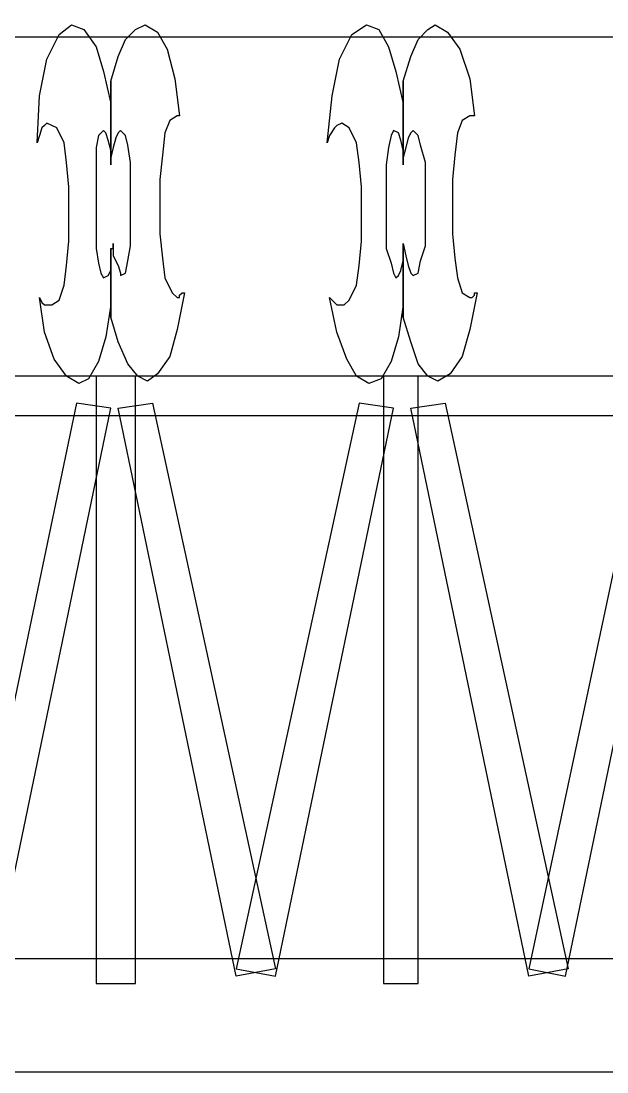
# Model space of a CAD drawing. Header units: centimetres. Extents: x -51 to 47, y -44 to 100.
# Drawn here: x -0.28 to 21.63, y -43.66 to -4.36 of the extents above; entities that cross this region are included whole.
import ezdxf

# ---------------------------------------------------------------- set-up
doc = ezdxf.new("R2010")
doc.units = ezdxf.units.CM
doc.header["$MEASUREMENT"] = 0
doc.layers.add('layer 1', color=7, linetype='Continuous')

msp = doc.modelspace()

# ---------------------------------------------------------------- linework, layer by layer
at = {"layer": 'layer 1', "color": 108}
for points, knots in [([(-47.12704, -3.48462), (-47.12704, -3.48462), (43.43281, -3.48462), (43.43281, -3.48462), (43.43281, -3.48462), (43.43281, -3.48462), (43.43281, -4.95564), (43.43281, -4.95564), (43.43281, -4.95564), (43.43281, -4.95564), (-47.12704, -4.95564), (-47.12704, -4.95564), (-47.12704, -4.95564), (-47.12704, -4.95564), (-47.12704, -3.48462), (-47.12704, -3.48462)], [0, 0, 0, 0, 0.25, 0.25, 0.25, 0.25, 0.5, 0.5, 0.5, 0.5, 0.75, 0.75, 0.75, 0.75, 1, 1, 1, 1]), ([(3.07162, -6.61054), (3.07162, -6.61054), (3.07162, -6.79442), (3.07162, -6.79442), (3.07162, -6.79442), (3.07162, -6.79442), (3.07162, -6.9783), (3.07162, -6.9783), (3.07162, -6.9783), (3.07162, -6.9783), (3.07162, -7.25411), (3.07162, -7.25411), (3.07162, -7.25411), (3.07162, -7.25411), (3.07162, -7.43799), (3.07162, -7.43799), (3.07162, -7.43799), (3.07162, -7.43799), (2.7958, -6.24278), (2.7958, -6.24278), (2.7958, -6.24278), (2.7958, -6.24278), (2.51998, -5.3234), (2.51998, -5.3234), (2.51998, -5.3234), (2.51998, -5.3234), (2.06029, -4.67982), (2.06029, -4.67982), (2.06029, -4.67982), (2.06029, -4.67982), (1.60059, -4.49595), (1.60059, -4.49595), (1.60059, -4.49595), (1.60059, -4.49595), (1.60059, -4.49595), (1.60059, -4.49595), (1.60059, -4.49595), (1.60059, -4.49595), (1.1409, -4.8637), (1.1409, -4.8637), (1.1409, -4.8637), (1.1409, -4.8637), (0.6812, -5.78309), (0.6812, -5.78309), (0.6812, -5.78309), (0.6812, -5.78309), (0.40539, -7.16217), (0.40539, -7.16217), (0.40539, -7.16217), (0.40539, -7.16217), (0.31345, -8.90901), (0.31345, -8.90901), (0.31345, -8.90901), (0.31345, -8.90901), (0.40539, -8.6332), (0.40539, -8.6332), (0.40539, -8.6332), (0.40539, -8.6332), (0.49733, -8.35738), (0.49733, -8.35738), (0.49733, -8.35738), (0.49733, -8.35738), (0.58926, -8.26544), (0.58926, -8.26544), (0.58926, -8.26544), (0.58926, -8.26544), (0.6812, -8.1735), (0.6812, -8.1735), (0.6812, -8.1735), (0.6812, -8.1735), (0.6812, -8.1735), (0.6812, -8.1735), (0.6812, -8.1735), (0.6812, -8.1735), (1.04896, -8.35738), (1.04896, -8.35738), (1.04896, -8.35738), (1.04896, -8.35738), (1.32478, -8.90901), (1.32478, -8.90901), (1.32478, -8.90901), (1.32478, -8.90901), (1.41671, -9.64453), (1.41671, -9.64453), (1.41671, -9.64453), (1.41671, -9.64453), (1.50865, -10.56391), (1.50865, -10.56391), (1.50865, -10.56391), (1.50865, -10.56391), (1.50865, -12.58657), (1.50865, -12.58657), (1.50865, -12.58657), (1.50865, -12.58657), (1.41671, -13.50596), (1.41671, -13.50596), (1.41671, -13.50596), (1.41671, -13.50596), (1.32478, -14.24147), (1.32478, -14.24147), (1.32478, -14.24147), (1.32478, -14.24147), (1.1409, -14.79311), (1.1409, -14.79311), (1.1409, -14.79311), (1.1409, -14.79311), (0.86508, -14.97698), (0.86508, -14.97698), (0.86508, -14.97698), (0.86508, -14.97698), (0.86508, -14.97698), (0.86508, -14.97698), (0.86508, -14.97698), (0.86508, -14.97698), (0.6812, -14.97698), (0.6812, -14.97698), (0.6812, -14.97698), (0.6812, -14.97698), (0.58926, -14.97698), (0.58926, -14.97698), (0.58926, -14.97698), (0.58926, -14.97698), (0.49733, -14.88504), (0.49733, -14.88504), (0.49733, -14.88504), (0.49733, -14.88504), (0.40539, -14.70117), (0.40539, -14.70117), (0.40539, -14.70117), (0.40539, -14.70117), (0.58926, -15.98831), (0.58926, -15.98831), (0.58926, -15.98831), (0.58926, -15.98831), (0.95702, -16.99964), (0.95702, -16.99964), (0.95702, -16.99964), (0.95702, -16.99964), (1.41671, -17.64321), (1.41671, -17.64321), (1.41671, -17.64321), (1.41671, -17.64321), (1.87641, -17.91903), (1.87641, -17.91903), (1.87641, -17.91903), (1.87641, -17.91903), (1.87641, -17.91903), (1.87641, -17.91903), (1.87641, -17.91903), (1.87641, -17.91903), (2.24417, -17.73515), (2.24417, -17.73515), (2.24417, -17.73515), (2.24417, -17.73515), (2.61192, -17.09158), (2.61192, -17.09158), (2.61192, -17.09158), (2.61192, -17.09158), (2.88774, -16.17219), (2.88774, -16.17219), (2.88774, -16.17219), (2.88774, -16.17219), (3.07162, -14.97698), (3.07162, -14.97698), (3.07162, -14.97698), (3.07162, -14.97698), (3.07162, -15.06892), (3.07162, -15.06892), (3.07162, -15.06892), (3.07162, -15.06892), (3.07162, -15.16086), (3.07162, -15.16086), (3.07162, -15.16086), (3.07162, -15.16086), (3.07162, -15.34474), (3.07162, -15.34474), (3.07162, -15.34474), (3.07162, -15.34474), (3.07162, -15.43668), (3.07162, -15.43668), (3.07162, -15.43668), (3.07162, -15.43668), (3.07162, -12.86239), (3.07162, -12.86239), (3.07162, -12.86239), (3.07162, -12.86239), (3.07162, -13.32208), (3.07162, -13.32208), (3.07162, -13.32208), (3.07162, -13.32208), (3.07162, -13.68984), (3.07162, -13.68984), (3.07162, -13.68984), (3.07162, -13.68984), (2.97968, -13.87372), (2.97968, -13.87372), (2.97968, -13.87372), (2.97968, -13.87372), (2.7958, -13.96566), (2.7958, -13.96566), (2.7958, -13.96566), (2.7958, -13.96566), (2.7958, -13.96566), (2.7958, -13.96566), (2.7958, -13.96566), (2.7958, -13.96566), (2.70386, -13.78178), (2.70386, -13.78178), (2.70386, -13.78178), (2.70386, -13.78178), (2.61192, -13.41402), (2.61192, -13.41402), (2.61192, -13.41402), (2.61192, -13.41402), (2.51998, -12.86239), (2.51998, -12.86239), (2.51998, -12.86239), (2.51998, -12.86239), (2.51998, -12.12688), (2.51998, -12.12688), (2.51998, -12.12688), (2.51998, -12.12688), (2.51998, -10.47198), (2.51998, -10.47198), (2.51998, -10.47198), (2.51998, -10.47198), (2.51998, -9.73646), (2.51998, -9.73646), (2.51998, -9.73646), (2.51998, -9.73646), (2.51998, -9.09289), (2.51998, -9.09289), (2.51998, -9.09289), (2.51998, -9.09289), (2.61192, -8.6332), (2.61192, -8.6332), (2.61192, -8.6332), (2.61192, -8.6332), (2.7958, -8.44932), (2.7958, -8.44932), (2.7958, -8.44932), (2.7958, -8.44932), (2.7958, -8.44932), (2.7958, -8.44932), (2.7958, -8.44932), (2.7958, -8.44932), (2.88774, -8.54126), (2.88774, -8.54126), (2.88774, -8.54126), (2.88774, -8.54126), (2.97968, -8.81708), (2.97968, -8.81708), (2.97968, -8.81708), (2.97968, -8.81708), (3.07162, -9.18483), (3.07162, -9.18483), (3.07162, -9.18483), (3.07162, -9.18483), (3.07162, -9.73646), (3.07162, -9.73646), (3.07162, -9.73646), (3.07162, -9.73646), (3.07162, -9.73646), (3.07162, -9.73646), (3.07162, -9.73646), (3.07162, -9.73646), (3.07162, -9.64453), (3.07162, -9.64453), (3.07162, -9.64453), (3.07162, -9.64453), (3.07162, -9.55259), (3.07162, -9.55259), (3.07162, -9.55259), (3.07162, -9.55259), (3.07162, -9.46065), (3.07162, -9.46065), (3.07162, -9.46065), (3.07162, -9.46065), (3.07162, -6.61054), (3.07162, -6.61054)], [0, 0, 0, 0, 0.01428571, 0.01428571, 0.01428571, 0.01428571, 0.02857143, 0.02857143, 0.02857143, 0.02857143, 0.04285714, 0.04285714, 0.04285714, 0.04285714, 0.05714286, 0.05714286, 0.05714286, 0.05714286, 0.07142857, 0.07142857, 0.07142857, 0.07142857, 0.08571429, 0.08571429, 0.08571429, 0.08571429, 0.1, 0.1, 0.1, 0.1, 0.11428571, 0.11428571, 0.11428571, 0.11428571, 0.12857143, 0.12857143, 0.12857143, 0.12857143, 0.14285714, 0.14285714, 0.14285714, 0.14285714, 0.15714286, 0.15714286, 0.15714286, 0.15714286, 0.17142857, 0.17142857, 0.17142857, 0.17142857, 0.18571429, 0.18571429, 0.18571429, 0.18571429, 0.2, 0.2, 0.2, 0.2, 0.21428571, 0.21428571, 0.21428571, 0.21428571, 0.22857143, 0.22857143, 0.22857143, 0.22857143, 0.24285714, 0.24285714, 0.24285714, 0.24285714, 0.25714286, 0.25714286, 0.25714286, 0.25714286, 0.27142857, 0.27142857, 0.27142857, 0.27142857, 0.28571429, 0.28571429, 0.28571429, 0.28571429, 0.3, 0.3, 0.3, 0.3, 0.31428571, 0.31428571, 0.31428571, 0.31428571, 0.32857143, 0.32857143, 0.32857143, 0.32857143, 0.34285714, 0.34285714, 0.34285714, 0.34285714, 0.35714286, 0.35714286, 0.35714286, 0.35714286, 0.37142857, 0.37142857, 0.37142857, 0.37142857, 0.38571429, 0.38571429, 0.38571429, 0.38571429, 0.4, 0.4, 0.4, 0.4, 0.41428571, 0.41428571, 0.41428571, 0.41428571, 0.42857143, 0.42857143, 0.42857143, 0.42857143, 0.44285714, 0.44285714, 0.44285714, 0.44285714, 0.45714286, 0.45714286, 0.45714286, 0.45714286, 0.47142857, 0.47142857, 0.47142857, 0.47142857, 0.48571429, 0.48571429, 0.48571429, 0.48571429, 0.5, 0.5, 0.5, 0.5, 0.51428571, 0.51428571, 0.51428571, 0.51428571, 0.52857143, 0.52857143, 0.52857143, 0.52857143, 0.54285714, 0.54285714, 0.54285714, 0.54285714, 0.55714286, 0.55714286, 0.55714286, 0.55714286, 0.57142857, 0.57142857, 0.57142857, 0.57142857, 0.58571429, 0.58571429, 0.58571429, 0.58571429, 0.6, 0.6, 0.6, 0.6, 0.61428571, 0.61428571, 0.61428571, 0.61428571, 0.62857143, 0.62857143, 0.62857143, 0.62857143, 0.64285714, 0.64285714, 0.64285714, 0.64285714, 0.65714286, 0.65714286, 0.65714286, 0.65714286, 0.67142857, 0.67142857, 0.67142857, 0.67142857, 0.68571429, 0.68571429, 0.68571429, 0.68571429, 0.7, 0.7, 0.7, 0.7, 0.71428571, 0.71428571, 0.71428571, 0.71428571, 0.72857143, 0.72857143, 0.72857143, 0.72857143, 0.74285714, 0.74285714, 0.74285714, 0.74285714, 0.75714286, 0.75714286, 0.75714286, 0.75714286, 0.77142857, 0.77142857, 0.77142857, 0.77142857, 0.78571429, 0.78571429, 0.78571429, 0.78571429, 0.8, 0.8, 0.8, 0.8, 0.81428571, 0.81428571, 0.81428571, 0.81428571, 0.82857143, 0.82857143, 0.82857143, 0.82857143, 0.84285714, 0.84285714, 0.84285714, 0.84285714, 0.85714286, 0.85714286, 0.85714286, 0.85714286, 0.87142857, 0.87142857, 0.87142857, 0.87142857, 0.88571429, 0.88571429, 0.88571429, 0.88571429, 0.9, 0.9, 0.9, 0.9, 0.91428571, 0.91428571, 0.91428571, 0.91428571, 0.92857143, 0.92857143, 0.92857143, 0.92857143, 0.94285714, 0.94285714, 0.94285714, 0.94285714, 0.95714286, 0.95714286, 0.95714286, 0.95714286, 0.97142857, 0.97142857, 0.97142857, 0.97142857, 0.98571429, 0.98571429, 0.98571429, 0.98571429, 1, 1, 1, 1]), ([(5.64591, -7.89769), (5.64591, -7.89769), (5.46203, -6.5186), (5.46203, -6.5186), (5.46203, -6.5186), (5.46203, -6.5186), (5.18621, -5.41533), (5.18621, -5.41533), (5.18621, -5.41533), (5.18621, -5.41533), (4.81846, -4.77176), (4.81846, -4.77176), (4.81846, -4.77176), (4.81846, -4.77176), (4.35876, -4.49595), (4.35876, -4.49595), (4.35876, -4.49595), (4.35876, -4.49595), (4.35876, -4.49595), (4.35876, -4.49595), (4.35876, -4.49595), (4.35876, -4.49595), (3.991, -4.67982), (3.991, -4.67982), (3.991, -4.67982), (3.991, -4.67982), (3.62325, -5.04758), (3.62325, -5.04758), (3.62325, -5.04758), (3.62325, -5.04758), (3.34743, -5.69115), (3.34743, -5.69115), (3.34743, -5.69115), (3.34743, -5.69115), (3.07162, -6.61054), (3.07162, -6.61054), (3.07162, -6.61054), (3.07162, -6.61054), (3.07162, -9.46065), (3.07162, -9.46065), (3.07162, -9.46065), (3.07162, -9.46065), (3.16355, -9.09289), (3.16355, -9.09289), (3.16355, -9.09289), (3.16355, -9.09289), (3.25549, -8.72514), (3.25549, -8.72514), (3.25549, -8.72514), (3.25549, -8.72514), (3.34743, -8.54126), (3.34743, -8.54126), (3.34743, -8.54126), (3.34743, -8.54126), (3.43937, -8.44932), (3.43937, -8.44932), (3.43937, -8.44932), (3.43937, -8.44932), (3.43937, -8.44932), (3.43937, -8.44932), (3.43937, -8.44932), (3.43937, -8.44932), (3.62325, -8.6332), (3.62325, -8.6332), (3.62325, -8.6332), (3.62325, -8.6332), (3.71519, -9.00095), (3.71519, -9.00095), (3.71519, -9.00095), (3.71519, -9.00095), (3.80713, -9.64453), (3.80713, -9.64453), (3.80713, -9.64453), (3.80713, -9.64453), (3.80713, -10.47198), (3.80713, -10.47198), (3.80713, -10.47198), (3.80713, -10.47198), (3.80713, -12.03494), (3.80713, -12.03494), (3.80713, -12.03494), (3.80713, -12.03494), (3.80713, -12.77045), (3.80713, -12.77045), (3.80713, -12.77045), (3.80713, -12.77045), (3.71519, -13.32208), (3.71519, -13.32208), (3.71519, -13.32208), (3.71519, -13.32208), (3.62325, -13.78178), (3.62325, -13.78178), (3.62325, -13.78178), (3.62325, -13.78178), (3.43937, -13.87372), (3.43937, -13.87372), (3.43937, -13.87372), (3.43937, -13.87372), (3.43937, -13.87372), (3.43937, -13.87372), (3.43937, -13.87372), (3.43937, -13.87372), (3.43937, -13.78178), (3.43937, -13.78178), (3.43937, -13.78178), (3.43937, -13.78178), (3.34743, -13.50596), (3.34743, -13.50596), (3.34743, -13.50596), (3.34743, -13.50596), (3.16355, -13.13821), (3.16355, -13.13821), (3.16355, -13.13821), (3.16355, -13.13821), (3.16355, -12.67851), (3.16355, -12.67851), (3.16355, -12.67851), (3.16355, -12.67851), (3.16355, -12.77045), (3.16355, -12.77045), (3.16355, -12.77045), (3.16355, -12.77045), (3.16355, -12.86239), (3.16355, -12.86239), (3.16355, -12.86239), (3.16355, -12.86239), (3.16355, -12.86239), (3.16355, -12.86239), (3.16355, -12.86239), (3.16355, -12.86239), (3.07162, -12.86239), (3.07162, -12.86239), (3.07162, -12.86239), (3.07162, -12.86239), (3.07162, -15.43668), (3.07162, -15.43668), (3.07162, -15.43668), (3.07162, -15.43668), (3.34743, -16.35607), (3.34743, -16.35607), (3.34743, -16.35607), (3.34743, -16.35607), (3.71519, -17.18352), (3.71519, -17.18352), (3.71519, -17.18352), (3.71519, -17.18352), (4.08294, -17.64321), (4.08294, -17.64321), (4.08294, -17.64321), (4.08294, -17.64321), (4.4507, -17.82709), (4.4507, -17.82709), (4.4507, -17.82709), (4.4507, -17.82709), (4.4507, -17.82709), (4.4507, -17.82709), (4.4507, -17.82709), (4.4507, -17.82709), (4.81846, -17.55127), (4.81846, -17.55127), (4.81846, -17.55127), (4.81846, -17.55127), (5.27815, -16.9077), (5.27815, -16.9077), (5.27815, -16.9077), (5.27815, -16.9077), (5.55397, -15.89637), (5.55397, -15.89637), (5.55397, -15.89637), (5.55397, -15.89637), (5.82978, -14.51729), (5.82978, -14.51729), (5.82978, -14.51729), (5.82978, -14.51729), (5.73784, -14.51729), (5.73784, -14.51729), (5.73784, -14.51729), (5.73784, -14.51729), (5.64591, -14.60923), (5.64591, -14.60923), (5.64591, -14.60923), (5.64591, -14.60923), (5.64591, -14.70117), (5.64591, -14.70117), (5.64591, -14.70117), (5.64591, -14.70117), (5.55397, -14.70117), (5.55397, -14.70117), (5.55397, -14.70117), (5.55397, -14.70117), (5.55397, -14.70117), (5.55397, -14.70117), (5.55397, -14.70117), (5.55397, -14.70117), (5.37009, -14.51729), (5.37009, -14.51729), (5.37009, -14.51729), (5.37009, -14.51729), (5.09427, -13.96566), (5.09427, -13.96566), (5.09427, -13.96566), (5.09427, -13.96566), (5.00233, -13.23014), (5.00233, -13.23014), (5.00233, -13.23014), (5.00233, -13.23014), (4.91039, -12.31075), (4.91039, -12.31075), (4.91039, -12.31075), (4.91039, -12.31075), (4.91039, -10.2881), (4.91039, -10.2881), (4.91039, -10.2881), (4.91039, -10.2881), (5.00233, -9.36871), (5.00233, -9.36871), (5.00233, -9.36871), (5.00233, -9.36871), (5.09427, -8.54126), (5.09427, -8.54126), (5.09427, -8.54126), (5.09427, -8.54126), (5.27815, -8.08156), (5.27815, -8.08156), (5.27815, -8.08156), (5.27815, -8.08156), (5.55397, -7.89769), (5.55397, -7.89769), (5.55397, -7.89769), (5.55397, -7.89769), (5.55397, -7.89769), (5.55397, -7.89769), (5.55397, -7.89769), (5.55397, -7.89769), (5.55397, -7.89769), (5.55397, -7.89769), (5.55397, -7.89769), (5.55397, -7.89769), (5.64591, -7.89769), (5.64591, -7.89769), (5.64591, -7.89769), (5.64591, -7.89769), (5.64591, -7.89769), (5.64591, -7.89769), (5.64591, -7.89769), (5.64591, -7.89769), (5.64591, -7.89769), (5.64591, -7.89769)], [0, 0, 0, 0, 0.01612903, 0.01612903, 0.01612903, 0.01612903, 0.03225806, 0.03225806, 0.03225806, 0.03225806, 0.0483871, 0.0483871, 0.0483871, 0.0483871, 0.06451613, 0.06451613, 0.06451613, 0.06451613, 0.08064516, 0.08064516, 0.08064516, 0.08064516, 0.09677419, 0.09677419, 0.09677419, 0.09677419, 0.11290323, 0.11290323, 0.11290323, 0.11290323, 0.12903226, 0.12903226, 0.12903226, 0.12903226, 0.14516129, 0.14516129, 0.14516129, 0.14516129, 0.16129032, 0.16129032, 0.16129032, 0.16129032, 0.17741935, 0.17741935, 0.17741935, 0.17741935, 0.19354839, 0.19354839, 0.19354839, 0.19354839, 0.20967742, 0.20967742, 0.20967742, 0.20967742, 0.22580645, 0.22580645, 0.22580645, 0.22580645, 0.24193548, 0.24193548, 0.24193548, 0.24193548, 0.25806452, 0.25806452, 0.25806452, 0.25806452, 0.27419355, 0.27419355, 0.27419355, 0.27419355, 0.29032258, 0.29032258, 0.29032258, 0.29032258, 0.30645161, 0.30645161, 0.30645161, 0.30645161, 0.32258065, 0.32258065, 0.32258065, 0.32258065, 0.33870968, 0.33870968, 0.33870968, 0.33870968, 0.35483871, 0.35483871, 0.35483871, 0.35483871, 0.37096774, 0.37096774, 0.37096774, 0.37096774, 0.38709677, 0.38709677, 0.38709677, 0.38709677, 0.40322581, 0.40322581, 0.40322581, 0.40322581, 0.41935484, 0.41935484, 0.41935484, 0.41935484, 0.43548387, 0.43548387, 0.43548387, 0.43548387, 0.4516129, 0.4516129, 0.4516129, 0.4516129, 0.46774194, 0.46774194, 0.46774194, 0.46774194, 0.48387097, 0.48387097, 0.48387097, 0.48387097, 0.5, 0.5, 0.5, 0.5, 0.51612903, 0.51612903, 0.51612903, 0.51612903, 0.53225806, 0.53225806, 0.53225806, 0.53225806, 0.5483871, 0.5483871, 0.5483871, 0.5483871, 0.56451613, 0.56451613, 0.56451613, 0.56451613, 0.58064516, 0.58064516, 0.58064516, 0.58064516, 0.59677419, 0.59677419, 0.59677419, 0.59677419, 0.61290323, 0.61290323, 0.61290323, 0.61290323, 0.62903226, 0.62903226, 0.62903226, 0.62903226, 0.64516129, 0.64516129, 0.64516129, 0.64516129, 0.66129032, 0.66129032, 0.66129032, 0.66129032, 0.67741935, 0.67741935, 0.67741935, 0.67741935, 0.69354839, 0.69354839, 0.69354839, 0.69354839, 0.70967742, 0.70967742, 0.70967742, 0.70967742, 0.72580645, 0.72580645, 0.72580645, 0.72580645, 0.74193548, 0.74193548, 0.74193548, 0.74193548, 0.75806452, 0.75806452, 0.75806452, 0.75806452, 0.77419355, 0.77419355, 0.77419355, 0.77419355, 0.79032258, 0.79032258, 0.79032258, 0.79032258, 0.80645161, 0.80645161, 0.80645161, 0.80645161, 0.82258065, 0.82258065, 0.82258065, 0.82258065, 0.83870968, 0.83870968, 0.83870968, 0.83870968, 0.85483871, 0.85483871, 0.85483871, 0.85483871, 0.87096774, 0.87096774, 0.87096774, 0.87096774, 0.88709677, 0.88709677, 0.88709677, 0.88709677, 0.90322581, 0.90322581, 0.90322581, 0.90322581, 0.91935484, 0.91935484, 0.91935484, 0.91935484, 0.93548387, 0.93548387, 0.93548387, 0.93548387, 0.9516129, 0.9516129, 0.9516129, 0.9516129, 0.96774194, 0.96774194, 0.96774194, 0.96774194, 0.98387097, 0.98387097, 0.98387097, 0.98387097, 1, 1, 1, 1]), ([(14.01235, -6.61054), (14.01235, -6.61054), (14.01235, -6.79442), (14.01235, -6.79442), (14.01235, -6.79442), (14.01235, -6.79442), (14.01235, -6.9783), (14.01235, -6.9783), (14.01235, -6.9783), (14.01235, -6.9783), (14.01235, -7.25411), (14.01235, -7.25411), (14.01235, -7.25411), (14.01235, -7.25411), (14.01235, -7.43799), (14.01235, -7.43799), (14.01235, -7.43799), (14.01235, -7.43799), (13.73653, -6.24278), (13.73653, -6.24278), (13.73653, -6.24278), (13.73653, -6.24278), (13.46072, -5.3234), (13.46072, -5.3234), (13.46072, -5.3234), (13.46072, -5.3234), (13.09296, -4.67982), (13.09296, -4.67982), (13.09296, -4.67982), (13.09296, -4.67982), (12.63326, -4.49595), (12.63326, -4.49595), (12.63326, -4.49595), (12.63326, -4.49595), (12.63326, -4.49595), (12.63326, -4.49595), (12.63326, -4.49595), (12.63326, -4.49595), (12.08163, -4.8637), (12.08163, -4.8637), (12.08163, -4.8637), (12.08163, -4.8637), (11.62194, -5.78309), (11.62194, -5.78309), (11.62194, -5.78309), (11.62194, -5.78309), (11.34612, -7.16217), (11.34612, -7.16217), (11.34612, -7.16217), (11.34612, -7.16217), (11.16224, -8.90901), (11.16224, -8.90901), (11.16224, -8.90901), (11.16224, -8.90901), (11.25418, -8.6332), (11.25418, -8.6332), (11.25418, -8.6332), (11.25418, -8.6332), (11.43806, -8.35738), (11.43806, -8.35738), (11.43806, -8.35738), (11.43806, -8.35738), (11.53, -8.26544), (11.53, -8.26544), (11.53, -8.26544), (11.53, -8.26544), (11.71388, -8.1735), (11.71388, -8.1735), (11.71388, -8.1735), (11.71388, -8.1735), (11.71388, -8.1735), (11.71388, -8.1735), (11.71388, -8.1735), (11.71388, -8.1735), (11.98969, -8.35738), (11.98969, -8.35738), (11.98969, -8.35738), (11.98969, -8.35738), (12.26551, -8.90901), (12.26551, -8.90901), (12.26551, -8.90901), (12.26551, -8.90901), (12.35745, -9.64453), (12.35745, -9.64453), (12.35745, -9.64453), (12.35745, -9.64453), (12.44939, -10.56391), (12.44939, -10.56391), (12.44939, -10.56391), (12.44939, -10.56391), (12.44939, -12.58657), (12.44939, -12.58657), (12.44939, -12.58657), (12.44939, -12.58657), (12.35745, -13.50596), (12.35745, -13.50596), (12.35745, -13.50596), (12.35745, -13.50596), (12.26551, -14.24147), (12.26551, -14.24147), (12.26551, -14.24147), (12.26551, -14.24147), (11.98969, -14.79311), (11.98969, -14.79311), (11.98969, -14.79311), (11.98969, -14.79311), (11.80581, -14.97698), (11.80581, -14.97698), (11.80581, -14.97698), (11.80581, -14.97698), (11.80581, -14.97698), (11.80581, -14.97698), (11.80581, -14.97698), (11.80581, -14.97698), (11.62194, -14.97698), (11.62194, -14.97698), (11.62194, -14.97698), (11.62194, -14.97698), (11.53, -14.97698), (11.53, -14.97698), (11.53, -14.97698), (11.53, -14.97698), (11.43806, -14.88504), (11.43806, -14.88504), (11.43806, -14.88504), (11.43806, -14.88504), (11.25418, -14.70117), (11.25418, -14.70117), (11.25418, -14.70117), (11.25418, -14.70117), (11.53, -15.98831), (11.53, -15.98831), (11.53, -15.98831), (11.53, -15.98831), (11.89775, -16.99964), (11.89775, -16.99964), (11.89775, -16.99964), (11.89775, -16.99964), (12.26551, -17.64321), (12.26551, -17.64321), (12.26551, -17.64321), (12.26551, -17.64321), (12.7252, -17.91903), (12.7252, -17.91903), (12.7252, -17.91903), (12.7252, -17.91903), (12.7252, -17.91903), (12.7252, -17.91903), (12.7252, -17.91903), (12.7252, -17.91903), (13.1849, -17.73515), (13.1849, -17.73515), (13.1849, -17.73515), (13.1849, -17.73515), (13.55265, -17.09158), (13.55265, -17.09158), (13.55265, -17.09158), (13.55265, -17.09158), (13.82847, -16.17219), (13.82847, -16.17219), (13.82847, -16.17219), (13.82847, -16.17219), (14.01235, -14.97698), (14.01235, -14.97698), (14.01235, -14.97698), (14.01235, -14.97698), (14.01235, -15.06892), (14.01235, -15.06892), (14.01235, -15.06892), (14.01235, -15.06892), (14.01235, -15.16086), (14.01235, -15.16086), (14.01235, -15.16086), (14.01235, -15.16086), (14.01235, -15.34474), (14.01235, -15.34474), (14.01235, -15.34474), (14.01235, -15.34474), (14.01235, -15.43668), (14.01235, -15.43668), (14.01235, -15.43668), (14.01235, -15.43668), (14.01235, -12.86239), (14.01235, -12.86239), (14.01235, -12.86239), (14.01235, -12.86239), (14.01235, -13.32208), (14.01235, -13.32208), (14.01235, -13.32208), (14.01235, -13.32208), (13.92041, -13.68984), (13.92041, -13.68984), (13.92041, -13.68984), (13.92041, -13.68984), (13.82847, -13.87372), (13.82847, -13.87372), (13.82847, -13.87372), (13.82847, -13.87372), (13.73653, -13.96566), (13.73653, -13.96566), (13.73653, -13.96566), (13.73653, -13.96566), (13.73653, -13.96566), (13.73653, -13.96566), (13.73653, -13.96566), (13.73653, -13.96566), (13.64459, -13.78178), (13.64459, -13.78178), (13.64459, -13.78178), (13.64459, -13.78178), (13.55265, -13.41402), (13.55265, -13.41402), (13.55265, -13.41402), (13.55265, -13.41402), (13.36878, -12.86239), (13.36878, -12.86239), (13.36878, -12.86239), (13.36878, -12.86239), (13.36878, -12.12688), (13.36878, -12.12688), (13.36878, -12.12688), (13.36878, -12.12688), (13.36878, -10.47198), (13.36878, -10.47198), (13.36878, -10.47198), (13.36878, -10.47198), (13.36878, -9.73646), (13.36878, -9.73646), (13.36878, -9.73646), (13.36878, -9.73646), (13.46072, -9.09289), (13.46072, -9.09289), (13.46072, -9.09289), (13.46072, -9.09289), (13.55265, -8.6332), (13.55265, -8.6332), (13.55265, -8.6332), (13.55265, -8.6332), (13.64459, -8.44932), (13.64459, -8.44932), (13.64459, -8.44932), (13.64459, -8.44932), (13.64459, -8.44932), (13.64459, -8.44932), (13.64459, -8.44932), (13.64459, -8.44932), (13.82847, -8.54126), (13.82847, -8.54126), (13.82847, -8.54126), (13.82847, -8.54126), (13.92041, -8.81708), (13.92041, -8.81708), (13.92041, -8.81708), (13.92041, -8.81708), (14.01235, -9.18483), (14.01235, -9.18483), (14.01235, -9.18483), (14.01235, -9.18483), (14.01235, -9.73646), (14.01235, -9.73646), (14.01235, -9.73646), (14.01235, -9.73646), (14.01235, -9.73646), (14.01235, -9.73646), (14.01235, -9.73646), (14.01235, -9.73646), (14.01235, -9.64453), (14.01235, -9.64453), (14.01235, -9.64453), (14.01235, -9.64453), (14.01235, -9.55259), (14.01235, -9.55259), (14.01235, -9.55259), (14.01235, -9.55259), (14.01235, -9.46065), (14.01235, -9.46065), (14.01235, -9.46065), (14.01235, -9.46065), (14.01235, -6.61054), (14.01235, -6.61054)], [0, 0, 0, 0, 0.01428571, 0.01428571, 0.01428571, 0.01428571, 0.02857143, 0.02857143, 0.02857143, 0.02857143, 0.04285714, 0.04285714, 0.04285714, 0.04285714, 0.05714286, 0.05714286, 0.05714286, 0.05714286, 0.07142857, 0.07142857, 0.07142857, 0.07142857, 0.08571429, 0.08571429, 0.08571429, 0.08571429, 0.1, 0.1, 0.1, 0.1, 0.11428571, 0.11428571, 0.11428571, 0.11428571, 0.12857143, 0.12857143, 0.12857143, 0.12857143, 0.14285714, 0.14285714, 0.14285714, 0.14285714, 0.15714286, 0.15714286, 0.15714286, 0.15714286, 0.17142857, 0.17142857, 0.17142857, 0.17142857, 0.18571429, 0.18571429, 0.18571429, 0.18571429, 0.2, 0.2, 0.2, 0.2, 0.21428571, 0.21428571, 0.21428571, 0.21428571, 0.22857143, 0.22857143, 0.22857143, 0.22857143, 0.24285714, 0.24285714, 0.24285714, 0.24285714, 0.25714286, 0.25714286, 0.25714286, 0.25714286, 0.27142857, 0.27142857, 0.27142857, 0.27142857, 0.28571429, 0.28571429, 0.28571429, 0.28571429, 0.3, 0.3, 0.3, 0.3, 0.31428571, 0.31428571, 0.31428571, 0.31428571, 0.32857143, 0.32857143, 0.32857143, 0.32857143, 0.34285714, 0.34285714, 0.34285714, 0.34285714, 0.35714286, 0.35714286, 0.35714286, 0.35714286, 0.37142857, 0.37142857, 0.37142857, 0.37142857, 0.38571429, 0.38571429, 0.38571429, 0.38571429, 0.4, 0.4, 0.4, 0.4, 0.41428571, 0.41428571, 0.41428571, 0.41428571, 0.42857143, 0.42857143, 0.42857143, 0.42857143, 0.44285714, 0.44285714, 0.44285714, 0.44285714, 0.45714286, 0.45714286, 0.45714286, 0.45714286, 0.47142857, 0.47142857, 0.47142857, 0.47142857, 0.48571429, 0.48571429, 0.48571429, 0.48571429, 0.5, 0.5, 0.5, 0.5, 0.51428571, 0.51428571, 0.51428571, 0.51428571, 0.52857143, 0.52857143, 0.52857143, 0.52857143, 0.54285714, 0.54285714, 0.54285714, 0.54285714, 0.55714286, 0.55714286, 0.55714286, 0.55714286, 0.57142857, 0.57142857, 0.57142857, 0.57142857, 0.58571429, 0.58571429, 0.58571429, 0.58571429, 0.6, 0.6, 0.6, 0.6, 0.61428571, 0.61428571, 0.61428571, 0.61428571, 0.62857143, 0.62857143, 0.62857143, 0.62857143, 0.64285714, 0.64285714, 0.64285714, 0.64285714, 0.65714286, 0.65714286, 0.65714286, 0.65714286, 0.67142857, 0.67142857, 0.67142857, 0.67142857, 0.68571429, 0.68571429, 0.68571429, 0.68571429, 0.7, 0.7, 0.7, 0.7, 0.71428571, 0.71428571, 0.71428571, 0.71428571, 0.72857143, 0.72857143, 0.72857143, 0.72857143, 0.74285714, 0.74285714, 0.74285714, 0.74285714, 0.75714286, 0.75714286, 0.75714286, 0.75714286, 0.77142857, 0.77142857, 0.77142857, 0.77142857, 0.78571429, 0.78571429, 0.78571429, 0.78571429, 0.8, 0.8, 0.8, 0.8, 0.81428571, 0.81428571, 0.81428571, 0.81428571, 0.82857143, 0.82857143, 0.82857143, 0.82857143, 0.84285714, 0.84285714, 0.84285714, 0.84285714, 0.85714286, 0.85714286, 0.85714286, 0.85714286, 0.87142857, 0.87142857, 0.87142857, 0.87142857, 0.88571429, 0.88571429, 0.88571429, 0.88571429, 0.9, 0.9, 0.9, 0.9, 0.91428571, 0.91428571, 0.91428571, 0.91428571, 0.92857143, 0.92857143, 0.92857143, 0.92857143, 0.94285714, 0.94285714, 0.94285714, 0.94285714, 0.95714286, 0.95714286, 0.95714286, 0.95714286, 0.97142857, 0.97142857, 0.97142857, 0.97142857, 0.98571429, 0.98571429, 0.98571429, 0.98571429, 1, 1, 1, 1]), ([(16.67858, -7.89769), (16.67858, -7.89769), (16.4947, -6.5186), (16.4947, -6.5186), (16.4947, -6.5186), (16.4947, -6.5186), (16.12694, -5.41533), (16.12694, -5.41533), (16.12694, -5.41533), (16.12694, -5.41533), (15.66725, -4.77176), (15.66725, -4.77176), (15.66725, -4.77176), (15.66725, -4.77176), (15.20756, -4.49595), (15.20756, -4.49595), (15.20756, -4.49595), (15.20756, -4.49595), (15.20756, -4.49595), (15.20756, -4.49595), (15.20756, -4.49595), (15.20756, -4.49595), (14.93174, -4.67982), (14.93174, -4.67982), (14.93174, -4.67982), (14.93174, -4.67982), (14.56398, -5.04758), (14.56398, -5.04758), (14.56398, -5.04758), (14.56398, -5.04758), (14.28817, -5.69115), (14.28817, -5.69115), (14.28817, -5.69115), (14.28817, -5.69115), (14.01235, -6.61054), (14.01235, -6.61054), (14.01235, -6.61054), (14.01235, -6.61054), (14.01235, -9.46065), (14.01235, -9.46065), (14.01235, -9.46065), (14.01235, -9.46065), (14.10429, -9.09289), (14.10429, -9.09289), (14.10429, -9.09289), (14.10429, -9.09289), (14.19623, -8.72514), (14.19623, -8.72514), (14.19623, -8.72514), (14.19623, -8.72514), (14.28817, -8.54126), (14.28817, -8.54126), (14.28817, -8.54126), (14.28817, -8.54126), (14.3801, -8.44932), (14.3801, -8.44932), (14.3801, -8.44932), (14.3801, -8.44932), (14.3801, -8.44932), (14.3801, -8.44932), (14.3801, -8.44932), (14.3801, -8.44932), (14.56398, -8.6332), (14.56398, -8.6332), (14.56398, -8.6332), (14.56398, -8.6332), (14.65592, -9.00095), (14.65592, -9.00095), (14.65592, -9.00095), (14.65592, -9.00095), (14.8398, -9.64453), (14.8398, -9.64453), (14.8398, -9.64453), (14.8398, -9.64453), (14.8398, -10.47198), (14.8398, -10.47198), (14.8398, -10.47198), (14.8398, -10.47198), (14.8398, -12.03494), (14.8398, -12.03494), (14.8398, -12.03494), (14.8398, -12.03494), (14.8398, -12.77045), (14.8398, -12.77045), (14.8398, -12.77045), (14.8398, -12.77045), (14.65592, -13.32208), (14.65592, -13.32208), (14.65592, -13.32208), (14.65592, -13.32208), (14.56398, -13.78178), (14.56398, -13.78178), (14.56398, -13.78178), (14.56398, -13.78178), (14.3801, -13.87372), (14.3801, -13.87372), (14.3801, -13.87372), (14.3801, -13.87372), (14.3801, -13.87372), (14.3801, -13.87372), (14.3801, -13.87372), (14.3801, -13.87372), (14.28817, -13.78178), (14.28817, -13.78178), (14.28817, -13.78178), (14.28817, -13.78178), (14.19623, -13.50596), (14.19623, -13.50596), (14.19623, -13.50596), (14.19623, -13.50596), (14.10429, -13.13821), (14.10429, -13.13821), (14.10429, -13.13821), (14.10429, -13.13821), (14.01235, -12.67851), (14.01235, -12.67851), (14.01235, -12.67851), (14.01235, -12.67851), (14.01235, -12.77045), (14.01235, -12.77045), (14.01235, -12.77045), (14.01235, -12.77045), (14.01235, -12.86239), (14.01235, -12.86239), (14.01235, -12.86239), (14.01235, -12.86239), (14.01235, -12.86239), (14.01235, -12.86239), (14.01235, -12.86239), (14.01235, -12.86239), (14.01235, -12.86239), (14.01235, -12.86239), (14.01235, -12.86239), (14.01235, -12.86239), (14.01235, -15.43668), (14.01235, -15.43668), (14.01235, -15.43668), (14.01235, -15.43668), (14.28817, -16.35607), (14.28817, -16.35607), (14.28817, -16.35607), (14.28817, -16.35607), (14.56398, -17.18352), (14.56398, -17.18352), (14.56398, -17.18352), (14.56398, -17.18352), (14.93174, -17.64321), (14.93174, -17.64321), (14.93174, -17.64321), (14.93174, -17.64321), (15.29949, -17.82709), (15.29949, -17.82709), (15.29949, -17.82709), (15.29949, -17.82709), (15.29949, -17.82709), (15.29949, -17.82709), (15.29949, -17.82709), (15.29949, -17.82709), (15.75919, -17.55127), (15.75919, -17.55127), (15.75919, -17.55127), (15.75919, -17.55127), (16.21888, -16.9077), (16.21888, -16.9077), (16.21888, -16.9077), (16.21888, -16.9077), (16.4947, -15.89637), (16.4947, -15.89637), (16.4947, -15.89637), (16.4947, -15.89637), (16.77052, -14.51729), (16.77052, -14.51729), (16.77052, -14.51729), (16.77052, -14.51729), (16.67858, -14.51729), (16.67858, -14.51729), (16.67858, -14.51729), (16.67858, -14.51729), (16.67858, -14.60923), (16.67858, -14.60923), (16.67858, -14.60923), (16.67858, -14.60923), (16.58664, -14.70117), (16.58664, -14.70117), (16.58664, -14.70117), (16.58664, -14.70117), (16.4947, -14.70117), (16.4947, -14.70117), (16.4947, -14.70117), (16.4947, -14.70117), (16.4947, -14.70117), (16.4947, -14.70117), (16.4947, -14.70117), (16.4947, -14.70117), (16.21888, -14.51729), (16.21888, -14.51729), (16.21888, -14.51729), (16.21888, -14.51729), (16.03501, -13.96566), (16.03501, -13.96566), (16.03501, -13.96566), (16.03501, -13.96566), (15.94307, -13.23014), (15.94307, -13.23014), (15.94307, -13.23014), (15.94307, -13.23014), (15.85113, -12.31075), (15.85113, -12.31075), (15.85113, -12.31075), (15.85113, -12.31075), (15.85113, -10.2881), (15.85113, -10.2881), (15.85113, -10.2881), (15.85113, -10.2881), (15.94307, -9.36871), (15.94307, -9.36871), (15.94307, -9.36871), (15.94307, -9.36871), (16.03501, -8.54126), (16.03501, -8.54126), (16.03501, -8.54126), (16.03501, -8.54126), (16.21888, -8.08156), (16.21888, -8.08156), (16.21888, -8.08156), (16.21888, -8.08156), (16.4947, -7.89769), (16.4947, -7.89769), (16.4947, -7.89769), (16.4947, -7.89769), (16.4947, -7.89769), (16.4947, -7.89769), (16.4947, -7.89769), (16.4947, -7.89769), (16.4947, -7.89769), (16.4947, -7.89769), (16.4947, -7.89769), (16.4947, -7.89769), (16.58664, -7.89769), (16.58664, -7.89769), (16.58664, -7.89769), (16.58664, -7.89769), (16.67858, -7.89769), (16.67858, -7.89769), (16.67858, -7.89769), (16.67858, -7.89769), (16.67858, -7.89769), (16.67858, -7.89769)], [0, 0, 0, 0, 0.01612903, 0.01612903, 0.01612903, 0.01612903, 0.03225806, 0.03225806, 0.03225806, 0.03225806, 0.0483871, 0.0483871, 0.0483871, 0.0483871, 0.06451613, 0.06451613, 0.06451613, 0.06451613, 0.08064516, 0.08064516, 0.08064516, 0.08064516, 0.09677419, 0.09677419, 0.09677419, 0.09677419, 0.11290323, 0.11290323, 0.11290323, 0.11290323, 0.12903226, 0.12903226, 0.12903226, 0.12903226, 0.14516129, 0.14516129, 0.14516129, 0.14516129, 0.16129032, 0.16129032, 0.16129032, 0.16129032, 0.17741935, 0.17741935, 0.17741935, 0.17741935, 0.19354839, 0.19354839, 0.19354839, 0.19354839, 0.20967742, 0.20967742, 0.20967742, 0.20967742, 0.22580645, 0.22580645, 0.22580645, 0.22580645, 0.24193548, 0.24193548, 0.24193548, 0.24193548, 0.25806452, 0.25806452, 0.25806452, 0.25806452, 0.27419355, 0.27419355, 0.27419355, 0.27419355, 0.29032258, 0.29032258, 0.29032258, 0.29032258, 0.30645161, 0.30645161, 0.30645161, 0.30645161, 0.32258065, 0.32258065, 0.32258065, 0.32258065, 0.33870968, 0.33870968, 0.33870968, 0.33870968, 0.35483871, 0.35483871, 0.35483871, 0.35483871, 0.37096774, 0.37096774, 0.37096774, 0.37096774, 0.38709677, 0.38709677, 0.38709677, 0.38709677, 0.40322581, 0.40322581, 0.40322581, 0.40322581, 0.41935484, 0.41935484, 0.41935484, 0.41935484, 0.43548387, 0.43548387, 0.43548387, 0.43548387, 0.4516129, 0.4516129, 0.4516129, 0.4516129, 0.46774194, 0.46774194, 0.46774194, 0.46774194, 0.48387097, 0.48387097, 0.48387097, 0.48387097, 0.5, 0.5, 0.5, 0.5, 0.51612903, 0.51612903, 0.51612903, 0.51612903, 0.53225806, 0.53225806, 0.53225806, 0.53225806, 0.5483871, 0.5483871, 0.5483871, 0.5483871, 0.56451613, 0.56451613, 0.56451613, 0.56451613, 0.58064516, 0.58064516, 0.58064516, 0.58064516, 0.59677419, 0.59677419, 0.59677419, 0.59677419, 0.61290323, 0.61290323, 0.61290323, 0.61290323, 0.62903226, 0.62903226, 0.62903226, 0.62903226, 0.64516129, 0.64516129, 0.64516129, 0.64516129, 0.66129032, 0.66129032, 0.66129032, 0.66129032, 0.67741935, 0.67741935, 0.67741935, 0.67741935, 0.69354839, 0.69354839, 0.69354839, 0.69354839, 0.70967742, 0.70967742, 0.70967742, 0.70967742, 0.72580645, 0.72580645, 0.72580645, 0.72580645, 0.74193548, 0.74193548, 0.74193548, 0.74193548, 0.75806452, 0.75806452, 0.75806452, 0.75806452, 0.77419355, 0.77419355, 0.77419355, 0.77419355, 0.79032258, 0.79032258, 0.79032258, 0.79032258, 0.80645161, 0.80645161, 0.80645161, 0.80645161, 0.82258065, 0.82258065, 0.82258065, 0.82258065, 0.83870968, 0.83870968, 0.83870968, 0.83870968, 0.85483871, 0.85483871, 0.85483871, 0.85483871, 0.87096774, 0.87096774, 0.87096774, 0.87096774, 0.88709677, 0.88709677, 0.88709677, 0.88709677, 0.90322581, 0.90322581, 0.90322581, 0.90322581, 0.91935484, 0.91935484, 0.91935484, 0.91935484, 0.93548387, 0.93548387, 0.93548387, 0.93548387, 0.9516129, 0.9516129, 0.9516129, 0.9516129, 0.96774194, 0.96774194, 0.96774194, 0.96774194, 0.98387097, 0.98387097, 0.98387097, 0.98387097, 1, 1, 1, 1]), ([(-47.12704, -17.64321), (-47.12704, -17.64321), (43.43281, -17.64321), (43.43281, -17.64321), (43.43281, -17.64321), (43.43281, -17.64321), (43.43281, -19.11424), (43.43281, -19.11424), (43.43281, -19.11424), (43.43281, -19.11424), (-47.12704, -19.11424), (-47.12704, -19.11424), (-47.12704, -19.11424), (-47.12704, -19.11424), (-47.12704, -17.64321), (-47.12704, -17.64321)], [0, 0, 0, 0, 0.25, 0.25, 0.25, 0.25, 0.5, 0.5, 0.5, 0.5, 0.75, 0.75, 0.75, 0.75, 1, 1, 1, 1]), ([(2.51998, -40.35213), (2.51998, -40.35213), (2.51998, -17.64321), (2.51998, -17.64321), (2.51998, -17.64321), (2.51998, -17.64321), (3.991, -17.64321), (3.991, -17.64321), (3.991, -17.64321), (3.991, -17.64321), (3.991, -40.35213), (3.991, -40.35213), (3.991, -40.35213), (3.991, -40.35213), (2.51998, -40.35213), (2.51998, -40.35213)], [0, 0, 0, 0, 0.25, 0.25, 0.25, 0.25, 0.5, 0.5, 0.5, 0.5, 0.75, 0.75, 0.75, 0.75, 1, 1, 1, 1]), ([(13.27684, -40.35213), (13.27684, -40.35213), (13.27684, -17.64321), (13.27684, -17.64321), (13.27684, -17.64321), (13.27684, -17.64321), (14.56398, -17.64321), (14.56398, -17.64321), (14.56398, -17.64321), (14.56398, -17.64321), (14.56398, -40.35213), (14.56398, -40.35213), (14.56398, -40.35213), (14.56398, -40.35213), (13.27684, -40.35213), (13.27684, -40.35213)], [0, 0, 0, 0, 0.25, 0.25, 0.25, 0.25, 0.5, 0.5, 0.5, 0.5, 0.75, 0.75, 0.75, 0.75, 1, 1, 1, 1]), ([(-2.6286, -39.8005), (-2.6286, -39.8005), (1.78447, -18.65454), (1.78447, -18.65454), (1.78447, -18.65454), (1.78447, -18.65454), (3.07162, -18.83842), (3.07162, -18.83842), (3.07162, -18.83842), (3.07162, -18.83842), (-1.34145, -40.07631), (-1.34145, -40.07631), (-1.34145, -40.07631), (-1.34145, -40.07631), (-2.6286, -39.8005), (-2.6286, -39.8005)], [0, 0, 0, 0, 0.25, 0.25, 0.25, 0.25, 0.5, 0.5, 0.5, 0.5, 0.75, 0.75, 0.75, 0.75, 1, 1, 1, 1]), ([(9.23152, -39.8005), (9.23152, -39.8005), (4.63458, -18.65454), (4.63458, -18.65454), (4.63458, -18.65454), (4.63458, -18.65454), (3.34743, -18.83842), (3.34743, -18.83842), (3.34743, -18.83842), (3.34743, -18.83842), (7.7605, -40.07631), (7.7605, -40.07631), (7.7605, -40.07631), (7.7605, -40.07631), (9.23152, -39.8005), (9.23152, -39.8005)], [0, 0, 0, 0, 0.25, 0.25, 0.25, 0.25, 0.5, 0.5, 0.5, 0.5, 0.75, 0.75, 0.75, 0.75, 1, 1, 1, 1]), ([(7.7605, -39.8005), (7.7605, -39.8005), (12.35745, -18.65454), (12.35745, -18.65454), (12.35745, -18.65454), (12.35745, -18.65454), (13.64459, -18.83842), (13.64459, -18.83842), (13.64459, -18.83842), (13.64459, -18.83842), (9.23152, -40.07631), (9.23152, -40.07631), (9.23152, -40.07631), (9.23152, -40.07631), (7.7605, -39.8005), (7.7605, -39.8005)], [0, 0, 0, 0, 0.25, 0.25, 0.25, 0.25, 0.5, 0.5, 0.5, 0.5, 0.75, 0.75, 0.75, 0.75, 1, 1, 1, 1]), ([(20.17226, -39.8005), (20.17226, -39.8005), (15.57531, -18.65454), (15.57531, -18.65454), (15.57531, -18.65454), (15.57531, -18.65454), (14.28817, -18.83842), (14.28817, -18.83842), (14.28817, -18.83842), (14.28817, -18.83842), (18.70123, -40.07631), (18.70123, -40.07631), (18.70123, -40.07631), (18.70123, -40.07631), (20.17226, -39.8005), (20.17226, -39.8005)], [0, 0, 0, 0, 0.25, 0.25, 0.25, 0.25, 0.5, 0.5, 0.5, 0.5, 0.75, 0.75, 0.75, 0.75, 1, 1, 1, 1]), ([(18.70123, -39.8005), (18.70123, -39.8005), (23.20624, -18.65454), (23.20624, -18.65454), (23.20624, -18.65454), (23.20624, -18.65454), (24.49339, -18.83842), (24.49339, -18.83842), (24.49339, -18.83842), (24.49339, -18.83842), (20.08032, -40.07631), (20.08032, -40.07631), (20.08032, -40.07631), (20.08032, -40.07631), (18.70123, -39.8005), (18.70123, -39.8005)], [0, 0, 0, 0, 0.25, 0.25, 0.25, 0.25, 0.5, 0.5, 0.5, 0.5, 0.75, 0.75, 0.75, 0.75, 1, 1, 1, 1]), ([(-47.12704, -39.43274), (-47.12704, -39.43274), (43.43281, -39.43274), (43.43281, -39.43274), (43.43281, -39.43274), (43.43281, -39.43274), (43.43281, -43.66193), (43.43281, -43.66193), (43.43281, -43.66193), (43.43281, -43.66193), (-47.12704, -43.66193), (-47.12704, -43.66193), (-47.12704, -43.66193), (-47.12704, -43.66193), (-47.12704, -39.43274), (-47.12704, -39.43274)], [0, 0, 0, 0, 0.25, 0.25, 0.25, 0.25, 0.5, 0.5, 0.5, 0.5, 0.75, 0.75, 0.75, 0.75, 1, 1, 1, 1])]:
    msp.add_open_spline(points, degree=3, knots=knots, dxfattribs=at)

doc.saveas('drawing.dxf')
